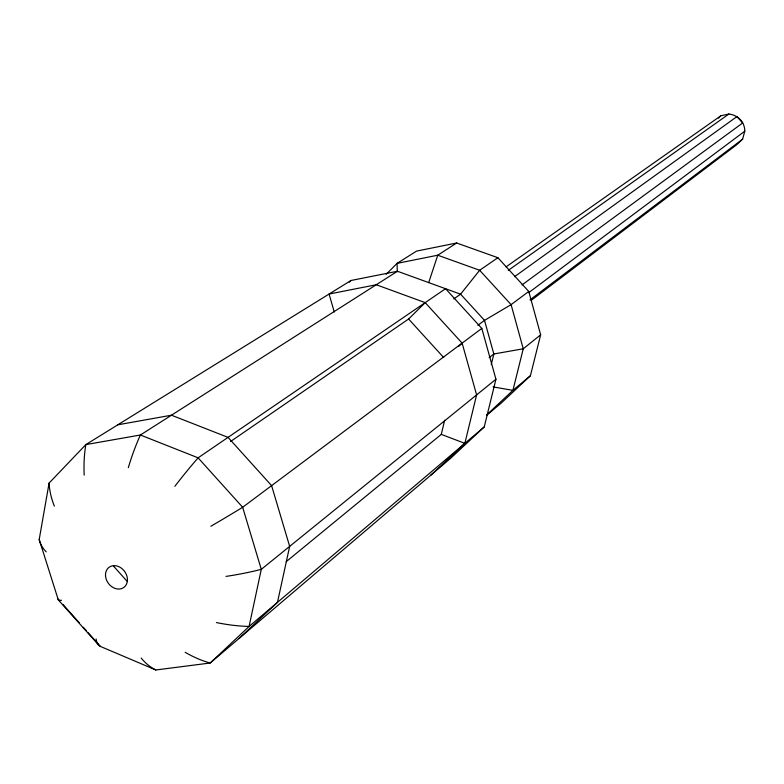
<?xml version="1.0" encoding="UTF-8"?>
<svg xmlns="http://www.w3.org/2000/svg" width="784" height="784" viewBox="0 0 784 784"><rect width="100%" height="100%" fill="white"/><g stroke="black" fill="none" stroke-linecap="round" stroke-linejoin="round"><path stroke-width="1.18" d="M59.643 600.76L58.006 598.937L39.2 539.49L49.088 483.101L85.838 444.606L350.967 280.496L397.449 271.254L460.58 294.176L484.512 320.372L493.842 353.976L491.264 364.55M286.17 561.687L441.284 434.375L444.665 420.214M430.612 475.359L464.853 443.362L476.613 394.891L462.129 343.127L425.193 302.634L376.271 284.749L329.074 294.049L334.268 312.032M88.19 632.737L100.43 646.447L155.84 669.977L210.21 662.999L450.467 458.454L484.247 426.898L495.939 379.231L481.807 328.408L445.557 288.708L198.107 457.836A149.264 32.477 -54.1 0 0 174.881 486.286M486.903 415.079L501.192 403.103L530.396 375.752L540.646 334.837L528.769 291.452L497.889 257.72L456.651 243.001L416.559 251.105L397.076 263.365L386.179 274.331M531.219 300.36L736.735 144.717L742.615 139.16L744.8 131.183C744.8 121.922 737.891 115.052 728.895 114.023L720.917 115.738L506.033 266.903M428.691 282.603L437.756 255.212L456.651 243.001M349.262 282.22L350.967 280.496M230.594 441.49L408.591 319.01L425.193 302.634M458.767 346.361L462.129 343.127M718.418 118.139L720.917 115.738M239.169 638.352L277.477 602.347L289.659 546.37L271.597 485.629L228.046 437.374L171.461 415.206L117.825 424.81M486.815 414.814L512.922 390.354L530.396 375.752M484.247 426.898L249.087 626.445L210.21 662.999A147.353 86.544 64 0 1 185.171 652.298M495.939 379.231L261.288 569.36A148.852 53.292 -4.3 0 1 226.027 576.397M540.646 334.837L523.251 348.782L493.842 353.976L489.167 357.641M529.955 299.89L742.615 139.16M528.7 292.667L744.8 131.183M481.807 328.408L242.658 507.277A149.45 11.936 -29.8 0 1 210.847 526.27M528.769 291.452L511.099 304.643L484.512 320.372L477.877 325.291M522.046 284.896L742.703 122.941L736.872 116.649L514.539 276.683M508.287 270.353L728.895 114.023M453.789 298.92L460.58 294.176L479.651 270.264L497.889 257.72M397.449 271.254L140.395 435.002L85.838 444.606A147.363 86.573 63.8 0 0 84.182 475.143M493.107 386.904L512.922 390.354L523.251 348.782L511.099 304.643L479.651 270.264L437.756 255.212L397.076 263.365L397.272 271.803M441.284 434.375L464.853 443.362M408.591 319.01L443.685 357.533M113.474 566.058L127.126 581.307M62.906 604.415L79.213 622.692M83.3 627.259L86.563 630.914M58.32 599.868L98.392 644.762M216.423 622.574A147.735 80.85 26.8 0 0 249.087 626.445L261.288 569.36L242.658 507.277L198.107 457.836L140.395 435.002A148.343 68.551 -81.7 0 0 128.321 467.636M61.544 600.26A149.342 11.907 -29.8 0 1 58.006 598.937M46.236 551.867A148.774 53.194 -4.3 0 1 39.2 539.49M155.84 669.977A148.294 68.453 -81.6 0 1 141.149 658.07M100.43 646.447A149.166 32.409 -54.1 0 1 96.099 638.97M54.331 506.131A147.706 80.772 26.7 0 1 49.088 483.101M105.517 575.799A12.495 10.074 53.9 0 0 122.618 588.176A12.495 10.074 53.9 0 0 121.255 568.067A12.495 10.074 53.9 0 0 105.517 575.799"/></g></svg>
